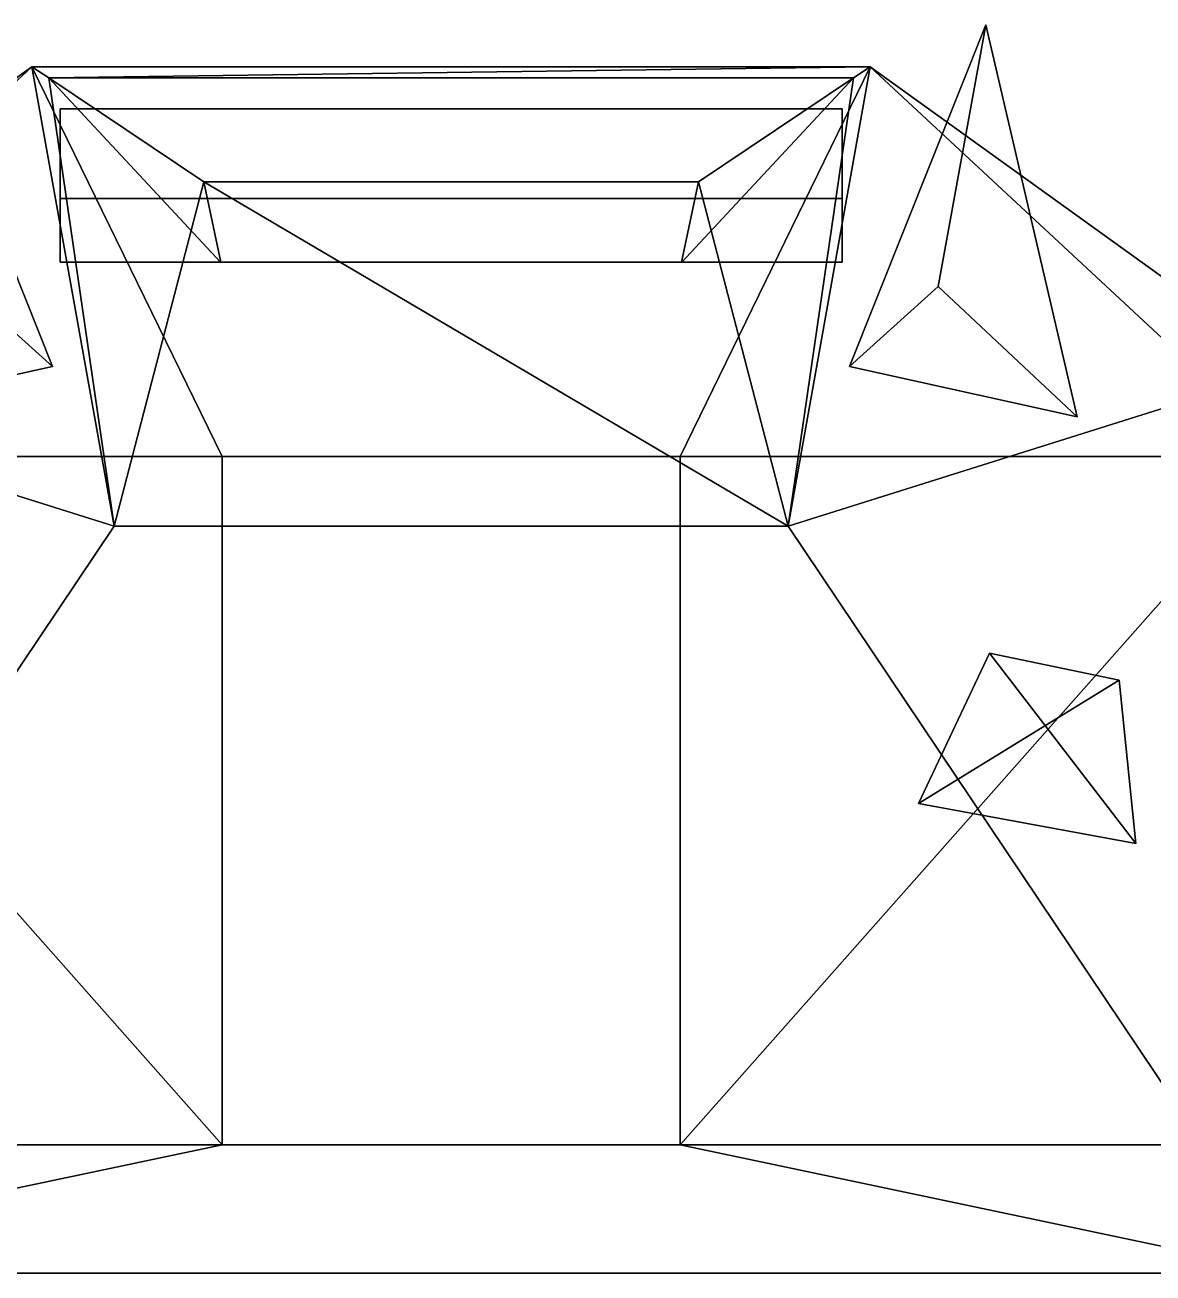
# Model space of a CAD drawing. Extents: x -7.2 to 7.2, y -3.4 to 5.
# Drawn here: x -2.38 to 3.91, y -3.36 to 3.6 of the extents above; entities that cross this region are included whole.
import ezdxf

# ---------------------------------------------------------------- set-up
doc = ezdxf.new("R2010")
doc.units = 0
for name, color, linetype in [('Cube', 15, 'CONTINUOUS'), ('Cube4', 15, 'CONTINUOUS'), ('NoName14', 15, 'CONTINUOUS'), ('NoName6', 15, 'CONTINUOUS'), ('NoName9', 15, 'CONTINUOUS')]:
    doc.layers.add(name, color=color, linetype=linetype)

msp = doc.modelspace()

# ---------------------------------------------------------------- linework, layer by layer
at = {"layer": 'Cube', "color": 0}
for points in [[(-2.179753, 2.274358, -0.951442), (-2.179745, 2.628511, -0.951443), (-2.179745, 3.12853, -0.187857), (-2.179741, 2.274362, -0.187877)], [(2.179744, 3.12853, -0.187857), (2.179744, 2.274358, -0.187877), (-2.179741, 2.274362, -0.187877), (-2.179745, 3.12853, -0.187857)], [(2.179744, 2.628511, -0.951443), (2.179743, 2.274358, -0.951444), (2.179744, 2.274358, -0.187877), (2.179744, 3.12853, -0.187857)], [(-2.179745, 2.628511, -0.951443), (-2.179753, 2.274358, -0.951442), (2.179743, 2.274358, -0.951444), (2.179744, 2.628511, -0.951443)], [(2.179743, 2.274358, -0.951444), (-2.179753, 2.274358, -0.951442), (-2.179741, 2.274362, -0.187877), (2.179744, 2.274358, -0.187877)]]:
    msp.add_3dface(points, dxfattribs=at)
at = {"layer": 'Cube', "color": 1}
msp.add_3dface([(-2.179745, 2.628511, -0.951443), (2.179744, 2.628511, -0.951443), (2.179744, 3.12853, -0.187857), (-2.179745, 3.12853, -0.187857)], dxfattribs=at)
at = {"layer": 'Cube4', "color": 1}
for points in [[(-1.879326, 0.801752, -3.861504), (-2.33747, 3.36362, -0.046753), (-4.674941, 1.680641, -0.046753)], [(-2.33747, 3.36362, -0.046753), (-1.276259, 1.189773, 3.861497), (-4.674941, 1.189773, 2.739512)], [(-4.674941, 1.189773, 2.739512), (-4.674941, 1.680641, -0.046753), (-2.33747, 3.36362, -0.046753)], [(-2.33747, 3.36362, -0.046753), (2.33747, 3.36362, -0.046753), (1.276259, 1.189773, 3.861498), (-1.276259, 1.189773, 3.861497)], [(4.674941, 1.189773, 2.739512), (1.276259, 1.189773, 3.861498), (2.33747, 3.36362, -0.046753)], [(-1.276259, 1.189773, 3.861497), (1.276259, 1.189773, 3.861498), (1.276259, -2.648354, 3.861498), (-1.276259, -2.648354, 3.861498)], [(4.674941, -2.648354, 2.127095), (1.276259, -2.648354, 3.861498), (4.674941, 1.189773, 2.739512)], [(1.276259, 1.189773, 3.861498), (4.674941, 1.189773, 2.739512), (1.276259, -2.648354, 3.861498)]]:
    msp.add_3dface(points, dxfattribs=at)
at = {"layer": 'Cube4', "color": 0}
for points in [[(-2.33747, 3.36362, -0.046753), (-1.879326, 0.801752, -3.861504), (-2.243971, 3.30296, -0.137078)], [(-2.33747, 3.36362, -0.046753), (-2.243971, 3.30296, -0.137078), (2.33747, 3.36362, -0.046753)], [(-2.243971, 3.30296, -0.137078), (2.24403, 3.302959, -0.137079), (2.33747, 3.36362, -0.046753)], [(1.879326, 0.801752, -3.861504), (4.674941, 1.680641, -0.046753), (2.33747, 3.36362, -0.046753)], [(1.879326, 0.801752, -3.861504), (2.33747, 3.36362, -0.046753), (2.24403, 3.302959, -0.137079)], [(2.33747, 3.36362, -0.046753), (4.674941, 1.680641, -0.046753), (4.674941, 1.189773, 2.739512)], [(-2.243971, 3.30296, -0.137078), (-1.879326, 0.801752, -3.861504), (-1.379108, 2.721941, -1.002246)], [(1.379108, 2.721944, -1.002241), (1.879326, 0.801752, -3.861504), (2.24403, 3.302959, -0.137079)], [(-1.879326, 0.801752, -3.861504), (1.879326, 0.801752, -3.861504), (-1.379108, 2.721941, -1.002246)], [(-1.379108, 2.721941, -1.002246), (1.879326, 0.801752, -3.861504), (1.379108, 2.721944, -1.002241)], [(-4.674941, 1.680641, -0.046753), (-4.674941, -3.36362, -0.490872), (-1.879326, 0.801752, -3.861504)], [(4.674941, -3.36362, -0.490872), (4.674941, 1.680641, -0.046753), (1.879326, 0.801752, -3.861504)], [(-4.674941, -2.648354, 2.127095), (-4.674941, 1.189773, 2.739512), (-1.276259, -2.648354, 3.861498)], [(-1.276259, 1.189773, 3.861497), (-1.276259, -2.648354, 3.861498), (-4.674941, 1.189773, 2.739512)], [(-1.879326, 0.801752, -3.861504), (-4.674941, -3.36362, -0.490872), (4.674941, -3.36362, -0.490872), (1.879326, 0.801752, -3.861504)], [(1.276259, -2.648354, 3.861498), (4.674941, -3.36362, -0.490872), (-4.674941, -3.36362, -0.490872), (-1.276259, -2.648354, 3.861498)], [(-4.674941, -2.648354, 2.127095), (-1.276259, -2.648354, 3.861498), (-4.674941, -3.36362, -0.490872)], [(4.674941, -2.648354, 2.127095), (4.674941, -3.36362, -0.490872), (1.276259, -2.648354, 3.861498)]]:
    msp.add_3dface(points, dxfattribs=at)
at = {"layer": 'Cube4', "color": 2}
for points in [[(-1.284497, 2.274359, -0.681054), (-1.285609, 2.274349, -0.570348), (-2.243971, 3.30296, -0.137078), (-1.379108, 2.721941, -1.002246)], [(-1.285609, 2.274349, -0.570348), (1.285609, 2.274335, -0.568578), (2.24403, 3.302959, -0.137079), (-2.243971, 3.30296, -0.137078)], [(1.285609, 2.274335, -0.568578), (1.284929, 2.274354, -0.681051), (1.379108, 2.721944, -1.002241), (2.24403, 3.302959, -0.137079)], [(1.284929, 2.274354, -0.681051), (-1.284497, 2.274359, -0.681054), (-1.379108, 2.721941, -1.002246), (1.379108, 2.721944, -1.002241)], [(1.285609, 2.274335, -0.568578), (-1.285609, 2.274349, -0.570348), (-1.284497, 2.274359, -0.681054), (1.284929, 2.274354, -0.681051)]]:
    msp.add_3dface(points, dxfattribs=at)
at = {"layer": 'NoName14', "color": 0}
for points in [[(2.981389, 3.597138, 3.137372), (2.716722, 2.139206, 1.712614), (2.220894, 1.692305, 2.503577)], [(2.220894, 1.692305, 2.503577), (3.491824, 1.41069, 2.486562), (2.981389, 3.597138, 3.137372)], [(3.491824, 1.41069, 2.486562), (2.716722, 2.139206, 1.712614), (2.981389, 3.597138, 3.137372)], [(2.220894, 1.692305, 2.503577), (2.716722, 2.139206, 1.712614), (3.491824, 1.41069, 2.486562)]]:
    msp.add_3dface(points, dxfattribs=at)
at = {"layer": 'NoName6', "color": 0}
for points in [[(2.606905, -0.745245, 3.348154), (3.002064, 0.094418, 3.142488), (3.817766, -0.968381, 2.921973)], [(3.725978, -0.056921, 5.072653), (3.002064, 0.094418, 3.142488), (2.606905, -0.745245, 3.348154)], [(3.817766, -0.968381, 2.921973), (3.002064, 0.094418, 3.142488), (3.725978, -0.056921, 5.072653)], [(2.606905, -0.745245, 3.348154), (3.817766, -0.968381, 2.921973), (3.725978, -0.056921, 5.072653)]]:
    msp.add_3dface(points, dxfattribs=at)
at = {"layer": 'NoName9', "color": 0}
for points in [[(-2.9832, 3.597141, 3.137369), (-3.493635, 1.410695, 2.486558), (-2.222704, 1.692309, 2.503573)], [(-2.222704, 1.692309, 2.503573), (-2.718533, 2.139209, 1.71261), (-2.9832, 3.597141, 3.137369)], [(-3.493635, 1.410695, 2.486558), (-2.718533, 2.139209, 1.71261), (-2.222704, 1.692309, 2.503573)]]:
    msp.add_3dface(points, dxfattribs=at)

doc.saveas('drawing.dxf')
